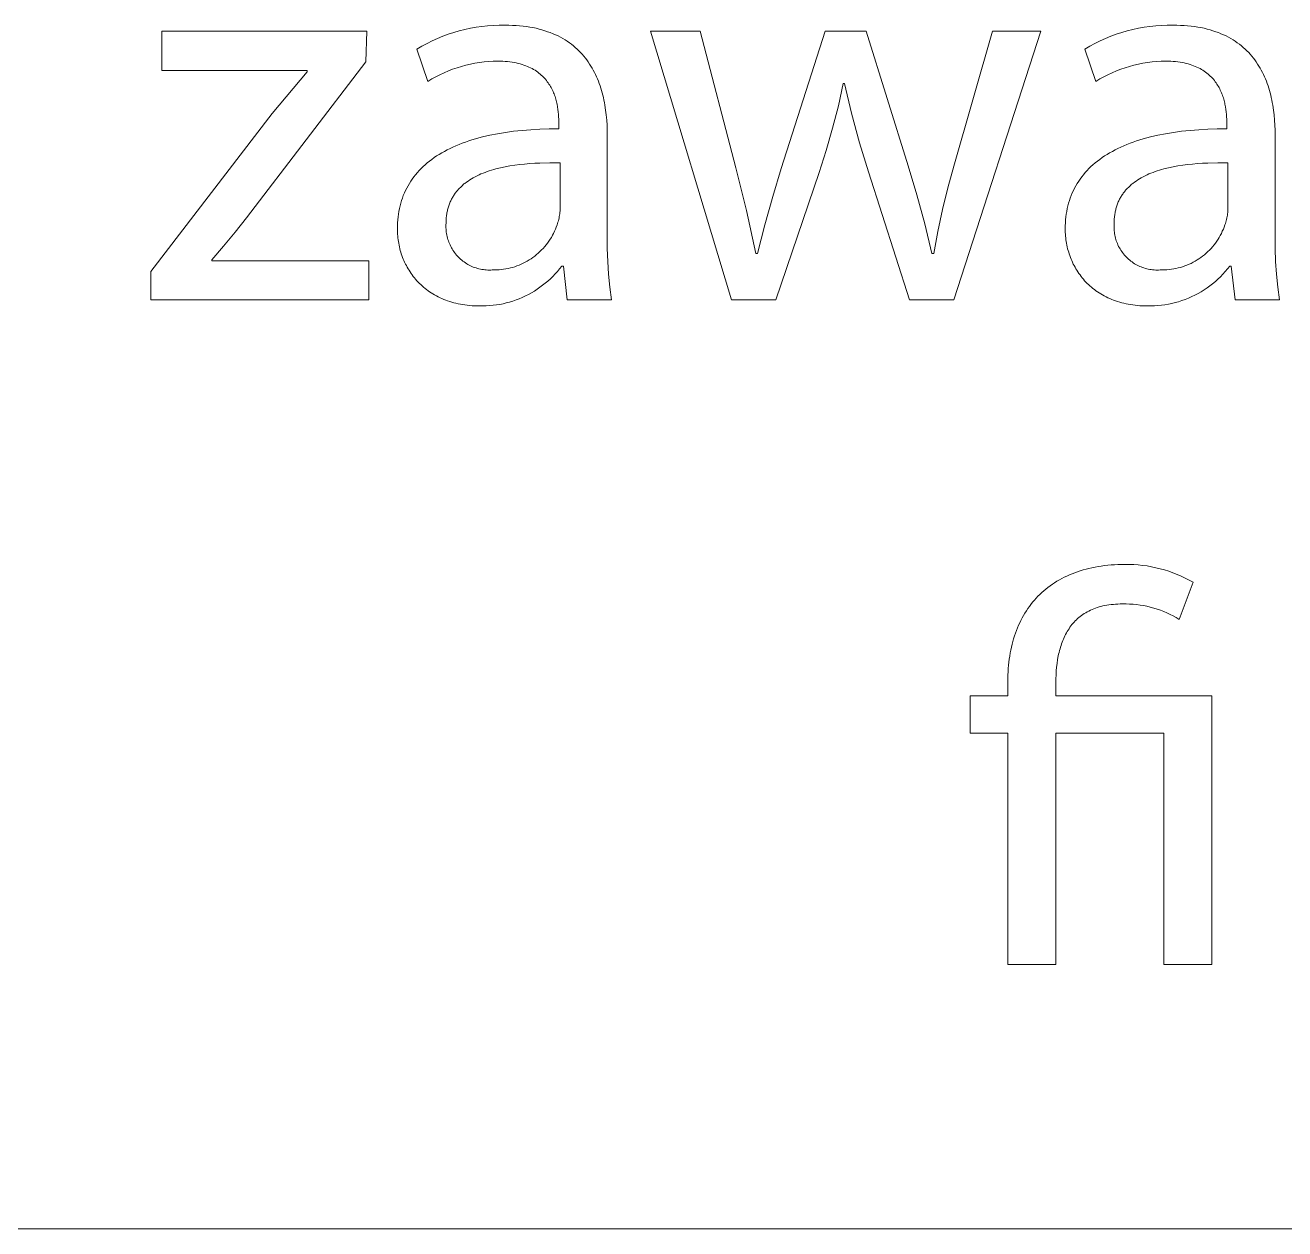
# Model space of a CAD drawing. Header units: millimetres. Extents: x -1421 to 3505, y -683 to 2759.
# Drawn here: x 2118.3 to 2230.2, y -682.8 to -575.8 of the extents above; entities that cross this region are included whole.
import ezdxf

# ---------------------------------------------------------------- set-up
doc = ezdxf.new("R2010")
doc.units = ezdxf.units.MM
doc.header["$MEASUREMENT"] = 0
doc.layers.add('Domyślny', color=7, linetype='Continuous', true_color=0x000000)

msp = doc.modelspace()

# ---------------------------------------------------------------- linework, layer by layer
at = {"layer": 'Domyślny', "color": 18, "lineweight": 15, "true_color": 0x000000}
for p, q in [((2156.86, -576.34), (2157.36, -576.22)), ((2157.36, -576.22), (2157.86, -576.11)), ((2157.86, -576.11), (2158.37, -576.02)), ((2158.37, -576.02), (2158.87, -575.94)), ((2158.87, -575.94), (2159.38, -575.89)), ((2159.38, -575.89), (2159.9, -575.85)), ((2159.9, -575.85), (2160.41, -575.83)), ((2160.41, -575.83), (2160.92, -575.83)), ((2160.92, -575.83), (2161.26, -575.83)), ((2161.26, -575.83), (2161.59, -575.85)), ((2161.59, -575.85), (2161.91, -575.86)), ((2161.91, -575.86), (2162.22, -575.89)), ((2162.22, -575.89), (2162.53, -575.92)), ((2162.53, -575.92), (2162.83, -575.96)), ((2162.83, -575.96), (2163.12, -576)), ((2163.12, -576), (2163.4, -576.05)), ((2163.4, -576.05), (2163.68, -576.11)), ((2163.68, -576.11), (2163.95, -576.18)), ((2163.95, -576.18), (2164.21, -576.25)), ((2164.21, -576.25), (2164.47, -576.32)), ((2216.2, -576.34), (2216.7, -576.22)), ((2216.7, -576.22), (2217.21, -576.11)), ((2217.21, -576.11), (2217.71, -576.02)), ((2217.71, -576.02), (2218.22, -575.95)), ((2218.22, -575.95), (2218.73, -575.89)), ((2218.73, -575.89), (2219.24, -575.85)), ((2219.24, -575.85), (2219.76, -575.83)), ((2219.76, -575.83), (2220.27, -575.83)), ((2220.27, -575.83), (2220.61, -575.83)), ((2220.61, -575.83), (2220.94, -575.85)), ((2220.94, -575.85), (2221.26, -575.86)), ((2221.26, -575.86), (2221.57, -575.89)), ((2221.57, -575.89), (2221.88, -575.92)), ((2221.88, -575.92), (2222.18, -575.96)), ((2222.18, -575.96), (2222.47, -576)), ((2222.47, -576), (2222.75, -576.05)), ((2222.75, -576.05), (2223.03, -576.11)), ((2223.03, -576.11), (2223.3, -576.18)), ((2223.3, -576.18), (2223.56, -576.25)), ((2223.56, -576.25), (2223.81, -576.32)), ((2130.45, -579.86), (2130.45, -576.37)), ((2130.45, -576.37), (2148.64, -576.37)), ((2148.64, -576.37), (2148.57, -579.09)), ((2154, -577.45), (2154.46, -577.22)), ((2154.46, -577.22), (2154.92, -577.01)), ((2154.92, -577.01), (2155.4, -576.82)), ((2155.4, -576.82), (2155.88, -576.64)), ((2155.88, -576.64), (2156.37, -576.48)), ((2156.37, -576.48), (2156.86, -576.34)), ((2164.47, -576.32), (2164.71, -576.41)), ((2164.71, -576.41), (2164.95, -576.49)), ((2164.95, -576.49), (2165.19, -576.59)), ((2165.19, -576.59), (2165.41, -576.69)), ((2165.41, -576.69), (2165.64, -576.79)), ((2165.64, -576.79), (2165.85, -576.9)), ((2165.85, -576.9), (2166.06, -577.01)), ((2166.06, -577.01), (2166.26, -577.13)), ((2166.26, -577.13), (2166.45, -577.26)), ((2166.45, -577.26), (2166.64, -577.39)), ((2166.64, -577.39), (2166.82, -577.52)), ((2181.04, -600.24), (2173.84, -576.37)), ((2173.84, -576.37), (2178.27, -576.37)), ((2178.27, -576.37), (2181.44, -588.51)), ((2185.47, -588.55), (2189.38, -576.37)), ((2189.38, -576.37), (2193.02, -576.37)), ((2193.02, -576.37), (2196.73, -588.32)), ((2200.81, -588.35), (2204.22, -576.37)), ((2208.52, -576.37), (2200.81, -600.24)), ((2204.22, -576.37), (2208.52, -576.37)), ((2213.33, -577.45), (2213.79, -577.22)), ((2213.79, -577.22), (2214.26, -577.01)), ((2214.26, -577.01), (2214.74, -576.82)), ((2214.74, -576.82), (2215.22, -576.64)), ((2215.22, -576.64), (2215.71, -576.49)), ((2215.71, -576.49), (2216.2, -576.34)), ((2223.81, -576.32), (2224.06, -576.41)), ((2224.06, -576.41), (2224.3, -576.49)), ((2224.3, -576.49), (2224.53, -576.59)), ((2224.53, -576.59), (2224.76, -576.69)), ((2224.76, -576.69), (2224.98, -576.79)), ((2224.98, -576.79), (2225.2, -576.9)), ((2225.2, -576.9), (2225.4, -577.01)), ((2225.4, -577.01), (2225.6, -577.13)), ((2225.6, -577.13), (2225.8, -577.26)), ((2225.8, -577.26), (2225.98, -577.39)), ((2225.98, -577.39), (2226.17, -577.52)), ((2153.1, -577.95), (2153.54, -577.69)), ((2154.07, -580.82), (2153.1, -577.95)), ((2153.54, -577.69), (2154, -577.45)), ((2166.82, -577.52), (2167, -577.66)), ((2167, -577.66), (2167.17, -577.81)), ((2167.17, -577.81), (2167.33, -577.95)), ((2167.33, -577.95), (2167.49, -578.1)), ((2167.49, -578.1), (2167.64, -578.26)), ((2167.64, -578.26), (2167.79, -578.42)), ((2167.79, -578.42), (2167.93, -578.58)), ((2212.43, -577.95), (2212.88, -577.69)), ((2213.42, -580.82), (2212.43, -577.95)), ((2212.88, -577.69), (2213.33, -577.45)), ((2226.17, -577.52), (2226.34, -577.66)), ((2226.34, -577.66), (2226.51, -577.81)), ((2226.51, -577.81), (2226.68, -577.95)), ((2226.68, -577.95), (2226.83, -578.1)), ((2226.83, -578.1), (2226.99, -578.26)), ((2226.99, -578.26), (2227.13, -578.42)), ((2227.13, -578.42), (2227.27, -578.58)), ((2148.57, -579.09), (2137.95, -592.94)), ((2156.66, -579.61), (2156.27, -579.75)), ((2157.05, -579.49), (2156.66, -579.61)), ((2157.45, -579.39), (2157.05, -579.49)), ((2157.85, -579.3), (2157.45, -579.39)), ((2158.25, -579.22), (2157.85, -579.3)), ((2158.65, -579.15), (2158.25, -579.22)), ((2159.06, -579.1), (2158.65, -579.15)), ((2159.46, -579.06), (2159.06, -579.1)), ((2159.87, -579.04), (2159.46, -579.06)), ((2160.28, -579.03), (2159.87, -579.04)), ((2160.51, -579.03), (2160.28, -579.03)), ((2160.73, -579.04), (2160.51, -579.03)), ((2160.94, -579.05), (2160.73, -579.04)), ((2161.15, -579.07), (2160.94, -579.05)), ((2161.35, -579.09), (2161.15, -579.07)), ((2161.55, -579.12), (2161.35, -579.09)), ((2161.74, -579.15), (2161.55, -579.12)), ((2161.92, -579.19), (2161.74, -579.15)), ((2162.1, -579.23), (2161.92, -579.19)), ((2162.27, -579.27), (2162.1, -579.23)), ((2162.44, -579.32), (2162.27, -579.27)), ((2162.6, -579.37), (2162.44, -579.32)), ((2162.76, -579.43), (2162.6, -579.37)), ((2162.91, -579.49), (2162.76, -579.43)), ((2163.05, -579.55), (2162.91, -579.49)), ((2163.19, -579.62), (2163.05, -579.55)), ((2163.33, -579.69), (2163.19, -579.62)), ((2167.93, -578.58), (2168.07, -578.75)), ((2168.07, -578.75), (2168.2, -578.92)), ((2168.2, -578.92), (2168.32, -579.1)), ((2168.32, -579.1), (2168.44, -579.28)), ((2168.44, -579.28), (2168.56, -579.46)), ((2168.56, -579.46), (2168.67, -579.64)), ((2168.67, -579.64), (2168.77, -579.83)), ((2216.01, -579.61), (2215.62, -579.75)), ((2216.4, -579.49), (2216.01, -579.61)), ((2216.8, -579.39), (2216.4, -579.49)), ((2217.19, -579.29), (2216.8, -579.39)), ((2217.6, -579.22), (2217.19, -579.29)), ((2218, -579.15), (2217.6, -579.22)), ((2218.41, -579.1), (2218, -579.15)), ((2218.81, -579.06), (2218.41, -579.1)), ((2219.22, -579.04), (2218.81, -579.06)), ((2219.63, -579.03), (2219.22, -579.04)), ((2219.86, -579.03), (2219.63, -579.03)), ((2220.08, -579.04), (2219.86, -579.03)), ((2220.29, -579.05), (2220.08, -579.04)), ((2220.5, -579.07), (2220.29, -579.05)), ((2220.7, -579.09), (2220.5, -579.07)), ((2220.89, -579.12), (2220.7, -579.09)), ((2221.08, -579.15), (2220.89, -579.12)), ((2221.26, -579.19), (2221.08, -579.15)), ((2221.44, -579.23), (2221.26, -579.19)), ((2221.61, -579.27), (2221.44, -579.23)), ((2221.78, -579.32), (2221.61, -579.27)), ((2221.94, -579.37), (2221.78, -579.32)), ((2222.1, -579.43), (2221.94, -579.37)), ((2222.25, -579.49), (2222.1, -579.43)), ((2222.39, -579.55), (2222.25, -579.49)), ((2222.53, -579.62), (2222.39, -579.55)), ((2222.67, -579.69), (2222.53, -579.62)), ((2227.27, -578.58), (2227.41, -578.75)), ((2227.41, -578.75), (2227.54, -578.92)), ((2227.54, -578.92), (2227.66, -579.1)), ((2227.66, -579.1), (2227.78, -579.28)), ((2227.78, -579.28), (2227.9, -579.46)), ((2227.9, -579.46), (2228.01, -579.64)), ((2228.01, -579.64), (2228.11, -579.83)), ((2143.36, -579.86), (2130.45, -579.86)), ((2140.24, -583.69), (2143.36, -579.98)), ((2143.36, -579.98), (2143.36, -579.86)), ((2154.42, -580.61), (2154.07, -580.82)), ((2154.78, -580.41), (2154.42, -580.61)), ((2155.14, -580.23), (2154.78, -580.41)), ((2155.51, -580.05), (2155.14, -580.23)), ((2155.89, -579.89), (2155.51, -580.05)), ((2156.27, -579.75), (2155.89, -579.89)), ((2163.46, -579.76), (2163.33, -579.69)), ((2163.59, -579.84), (2163.46, -579.76)), ((2163.71, -579.92), (2163.59, -579.84)), ((2163.83, -580), (2163.71, -579.92)), ((2163.94, -580.08), (2163.83, -580)), ((2164.05, -580.17), (2163.94, -580.08)), ((2164.15, -580.26), (2164.05, -580.17)), ((2164.25, -580.35), (2164.15, -580.26)), ((2164.34, -580.45), (2164.25, -580.35)), ((2164.43, -580.54), (2164.34, -580.45)), ((2164.52, -580.64), (2164.43, -580.54)), ((2164.6, -580.74), (2164.52, -580.64)), ((2164.68, -580.85), (2164.6, -580.74)), ((2168.77, -579.83), (2168.87, -580.02)), ((2168.87, -580.02), (2168.96, -580.21)), ((2168.96, -580.21), (2169.05, -580.41)), ((2169.05, -580.41), (2169.14, -580.61)), ((2169.14, -580.61), (2169.22, -580.81)), ((2213.77, -580.61), (2213.42, -580.82)), ((2214.13, -580.41), (2213.77, -580.61)), ((2214.49, -580.23), (2214.13, -580.41)), ((2214.86, -580.05), (2214.49, -580.23)), ((2215.24, -579.89), (2214.86, -580.05)), ((2215.62, -579.75), (2215.24, -579.89)), ((2222.8, -579.76), (2222.67, -579.69)), ((2222.92, -579.84), (2222.8, -579.76)), ((2223.05, -579.92), (2222.92, -579.84)), ((2223.16, -580), (2223.05, -579.92)), ((2223.27, -580.08), (2223.16, -580)), ((2223.38, -580.17), (2223.27, -580.08)), ((2223.49, -580.26), (2223.38, -580.17)), ((2223.58, -580.35), (2223.49, -580.26)), ((2223.68, -580.45), (2223.58, -580.35)), ((2223.77, -580.54), (2223.68, -580.45)), ((2223.86, -580.64), (2223.77, -580.54)), ((2223.94, -580.74), (2223.86, -580.64)), ((2224.02, -580.85), (2223.94, -580.74)), ((2228.11, -579.83), (2228.21, -580.02)), ((2228.21, -580.02), (2228.3, -580.21)), ((2228.3, -580.21), (2228.39, -580.41)), ((2228.39, -580.41), (2228.48, -580.61)), ((2228.48, -580.61), (2228.56, -580.81)), ((2164.76, -580.95), (2164.68, -580.85)), ((2164.83, -581.06), (2164.76, -580.95)), ((2164.9, -581.16), (2164.83, -581.06)), ((2164.96, -581.27), (2164.9, -581.16)), ((2165.02, -581.38), (2164.96, -581.27)), ((2165.08, -581.49), (2165.02, -581.38)), ((2165.14, -581.6), (2165.08, -581.49)), ((2165.19, -581.72), (2165.14, -581.6)), ((2165.24, -581.83), (2165.19, -581.72)), ((2165.28, -581.94), (2165.24, -581.83)), ((2169.22, -580.81), (2169.3, -581.01)), ((2169.3, -581.01), (2169.37, -581.22)), ((2169.37, -581.22), (2169.44, -581.43)), ((2169.44, -581.43), (2169.5, -581.63)), ((2169.5, -581.63), (2169.56, -581.85)), ((2169.56, -581.85), (2169.61, -582.06)), ((2190.98, -581.02), (2190.54, -583.01)), ((2191.08, -581.02), (2190.98, -581.02)), ((2191.71, -583.65), (2191.08, -581.02)), ((2224.09, -580.95), (2224.02, -580.85)), ((2224.17, -581.06), (2224.09, -580.95)), ((2224.23, -581.16), (2224.17, -581.06)), ((2224.3, -581.27), (2224.23, -581.16)), ((2224.36, -581.38), (2224.3, -581.27)), ((2224.42, -581.49), (2224.36, -581.38)), ((2224.47, -581.6), (2224.42, -581.49)), ((2224.52, -581.72), (2224.47, -581.6)), ((2224.57, -581.83), (2224.52, -581.72)), ((2224.62, -581.94), (2224.57, -581.83)), ((2228.56, -580.81), (2228.63, -581.01)), ((2228.63, -581.01), (2228.71, -581.22)), ((2228.71, -581.22), (2228.77, -581.43)), ((2228.77, -581.43), (2228.84, -581.63)), ((2228.84, -581.63), (2228.89, -581.85)), ((2228.89, -581.85), (2228.95, -582.06)), ((2165.33, -582.06), (2165.28, -581.94)), ((2165.37, -582.17), (2165.33, -582.06)), ((2165.4, -582.29), (2165.37, -582.17)), ((2165.44, -582.4), (2165.4, -582.29)), ((2165.47, -582.52), (2165.44, -582.4)), ((2165.5, -582.63), (2165.47, -582.52)), ((2165.53, -582.75), (2165.5, -582.63)), ((2165.55, -582.86), (2165.53, -582.75)), ((2165.59, -583.09), (2165.55, -582.86)), ((2169.61, -582.06), (2169.67, -582.27)), ((2169.67, -582.27), (2169.71, -582.49)), ((2169.71, -582.49), (2169.76, -582.71)), ((2169.76, -582.71), (2169.8, -582.93)), ((2169.8, -582.93), (2169.86, -583.37)), ((2224.66, -582.06), (2224.62, -581.94)), ((2224.7, -582.17), (2224.66, -582.06)), ((2224.74, -582.29), (2224.7, -582.17)), ((2224.77, -582.4), (2224.74, -582.29)), ((2224.8, -582.52), (2224.77, -582.4)), ((2224.83, -582.63), (2224.8, -582.52)), ((2224.86, -582.75), (2224.83, -582.63)), ((2224.88, -582.86), (2224.86, -582.75)), ((2224.93, -583.09), (2224.88, -582.86)), ((2228.95, -582.06), (2229, -582.27)), ((2229, -582.27), (2229.05, -582.49)), ((2229.05, -582.49), (2229.09, -582.71)), ((2229.09, -582.71), (2229.13, -582.93)), ((2229.13, -582.93), (2229.2, -583.37)), ((2129.45, -597.73), (2140.24, -583.69)), ((2165.63, -583.32), (2165.59, -583.09)), ((2165.66, -583.54), (2165.63, -583.32)), ((2165.68, -583.76), (2165.66, -583.54)), ((2165.69, -583.97), (2165.68, -583.76)), ((2165.71, -584.17), (2165.69, -583.97)), ((2169.86, -583.37), (2169.92, -583.81)), ((2169.92, -583.81), (2169.96, -584.26)), ((2190.54, -583.01), (2190.03, -584.99)), ((2192.42, -586.27), (2191.71, -583.65)), ((2224.96, -583.32), (2224.93, -583.09)), ((2224.99, -583.54), (2224.96, -583.32)), ((2225.01, -583.76), (2224.99, -583.54)), ((2225.03, -583.97), (2225.01, -583.76)), ((2225.04, -584.17), (2225.03, -583.97)), ((2229.2, -583.37), (2229.25, -583.81)), ((2229.25, -583.81), (2229.29, -584.26)), ((2161.69, -585.26), (2162.45, -585.18)), ((2162.45, -585.18), (2163.23, -585.12)), ((2163.23, -585.12), (2164.03, -585.08)), ((2164.03, -585.08), (2164.86, -585.05)), ((2164.86, -585.05), (2165.71, -585.05)), ((2165.71, -584.37), (2165.71, -584.17)), ((2165.71, -584.56), (2165.71, -584.37)), ((2165.71, -585.05), (2165.71, -584.56)), ((2169.96, -584.26), (2169.99, -584.71)), ((2169.99, -584.71), (2170, -585.16)), ((2170, -585.16), (2170.01, -585.61)), ((2190.03, -584.99), (2189.46, -586.96)), ((2221.03, -585.26), (2221.78, -585.18)), ((2221.78, -585.18), (2222.56, -585.12)), ((2222.56, -585.12), (2223.36, -585.08)), ((2223.36, -585.08), (2224.19, -585.05)), ((2224.19, -585.05), (2225.04, -585.05)), ((2225.04, -584.37), (2225.04, -584.17)), ((2225.04, -584.56), (2225.04, -584.37)), ((2225.04, -585.05), (2225.04, -584.56)), ((2229.29, -584.26), (2229.32, -584.71)), ((2229.32, -584.71), (2229.34, -585.16)), ((2229.34, -585.16), (2229.34, -585.61)), ((2156.84, -586.43), (2157.12, -586.32)), ((2157.12, -586.32), (2157.4, -586.21)), ((2157.4, -586.21), (2157.7, -586.11)), ((2157.7, -586.11), (2157.99, -586.02)), ((2157.99, -586.02), (2158.3, -585.93)), ((2158.3, -585.93), (2158.61, -585.84)), ((2158.61, -585.84), (2158.93, -585.76)), ((2158.93, -585.76), (2159.58, -585.61)), ((2159.58, -585.61), (2160.26, -585.47)), ((2160.26, -585.47), (2160.96, -585.36)), ((2160.96, -585.36), (2161.69, -585.26)), ((2170.01, -585.61), (2170.01, -594.53)), ((2193.22, -588.86), (2192.42, -586.27)), ((2216.17, -586.43), (2216.45, -586.32)), ((2216.45, -586.32), (2216.74, -586.21)), ((2216.74, -586.21), (2217.03, -586.11)), ((2217.03, -586.11), (2217.33, -586.02)), ((2217.33, -586.02), (2217.63, -585.93)), ((2217.63, -585.93), (2217.94, -585.84)), ((2217.94, -585.84), (2218.26, -585.76)), ((2218.26, -585.76), (2218.91, -585.61)), ((2218.91, -585.61), (2219.59, -585.47)), ((2219.59, -585.47), (2220.3, -585.36)), ((2220.3, -585.36), (2221.03, -585.26)), ((2229.34, -585.61), (2229.34, -594.53)), ((2154.64, -587.6), (2154.85, -587.45)), ((2154.85, -587.45), (2155.08, -587.31)), ((2155.08, -587.31), (2155.31, -587.17)), ((2155.31, -587.17), (2155.55, -587.04)), ((2155.55, -587.04), (2155.79, -586.91)), ((2155.79, -586.91), (2156.05, -586.78)), ((2156.05, -586.78), (2156.3, -586.66)), ((2156.3, -586.66), (2156.57, -586.54)), ((2156.57, -586.54), (2156.84, -586.43)), ((2189.46, -586.96), (2188.84, -588.91)), ((2213.97, -587.6), (2214.19, -587.45)), ((2214.19, -587.45), (2214.41, -587.31)), ((2214.41, -587.31), (2214.64, -587.17)), ((2214.64, -587.17), (2214.88, -587.04)), ((2214.88, -587.04), (2215.13, -586.91)), ((2215.13, -586.91), (2215.38, -586.78)), ((2215.38, -586.78), (2215.64, -586.66)), ((2215.64, -586.66), (2215.9, -586.54)), ((2215.9, -586.54), (2216.17, -586.43)), ((2153.3, -588.75), (2153.47, -588.57)), ((2153.47, -588.57), (2153.65, -588.4)), ((2153.65, -588.4), (2153.83, -588.23)), ((2153.83, -588.23), (2154.02, -588.07)), ((2154.02, -588.07), (2154.22, -587.91)), ((2154.22, -587.91), (2154.42, -587.75)), ((2154.42, -587.75), (2154.64, -587.6)), ((2160.12, -588.6), (2159.92, -588.66)), ((2160.53, -588.5), (2160.12, -588.6)), ((2160.94, -588.41), (2160.53, -588.5)), ((2161.36, -588.34), (2160.94, -588.41)), ((2161.79, -588.27), (2161.36, -588.34)), ((2162.23, -588.21), (2161.79, -588.27)), ((2162.67, -588.17), (2162.23, -588.21)), ((2163.12, -588.13), (2162.67, -588.17)), ((2163.56, -588.1), (2163.12, -588.13)), ((2164.01, -588.08), (2163.56, -588.1)), ((2164.92, -588.06), (2164.01, -588.08)), ((2165.81, -588.07), (2164.92, -588.06)), ((2165.81, -592.2), (2165.81, -588.07)), ((2181.44, -588.51), (2182.38, -592.3)), ((2184.71, -591.05), (2185.47, -588.55)), ((2196.73, -588.32), (2197.5, -590.89)), ((2200.27, -590.27), (2200.81, -588.35)), ((2212.63, -588.75), (2212.8, -588.57)), ((2212.8, -588.57), (2212.98, -588.4)), ((2212.98, -588.4), (2213.16, -588.23)), ((2213.16, -588.23), (2213.35, -588.07)), ((2213.35, -588.07), (2213.55, -587.91)), ((2213.55, -587.91), (2213.76, -587.75)), ((2213.76, -587.75), (2213.97, -587.6)), ((2219.46, -588.6), (2219.26, -588.66)), ((2219.86, -588.5), (2219.46, -588.6)), ((2220.28, -588.41), (2219.86, -588.5)), ((2220.7, -588.34), (2220.28, -588.41)), ((2221.13, -588.27), (2220.7, -588.34)), ((2221.56, -588.21), (2221.13, -588.27)), ((2222.01, -588.17), (2221.56, -588.21)), ((2222.45, -588.13), (2222.01, -588.17)), ((2222.9, -588.1), (2222.45, -588.13)), ((2223.35, -588.08), (2222.9, -588.1)), ((2224.25, -588.06), (2223.35, -588.08)), ((2225.14, -588.07), (2224.25, -588.06)), ((2225.14, -592.2), (2225.14, -588.07)), ((2152.43, -589.9), (2152.55, -589.69)), ((2152.55, -589.69), (2152.69, -589.5)), ((2152.69, -589.5), (2152.83, -589.3)), ((2152.83, -589.3), (2152.98, -589.12)), ((2152.98, -589.12), (2153.14, -588.93)), ((2153.14, -588.93), (2153.3, -588.75)), ((2157.64, -589.68), (2157.5, -589.78)), ((2157.79, -589.58), (2157.64, -589.68)), ((2157.95, -589.48), (2157.79, -589.58)), ((2158.11, -589.39), (2157.95, -589.48)), ((2158.28, -589.3), (2158.11, -589.39)), ((2158.44, -589.21), (2158.28, -589.3)), ((2158.62, -589.13), (2158.44, -589.21)), ((2158.79, -589.05), (2158.62, -589.13)), ((2158.97, -588.98), (2158.79, -589.05)), ((2159.16, -588.91), (2158.97, -588.98)), ((2159.34, -588.84), (2159.16, -588.91)), ((2159.53, -588.78), (2159.34, -588.84)), ((2159.73, -588.71), (2159.53, -588.78)), ((2159.92, -588.66), (2159.73, -588.71)), ((2188.84, -588.91), (2184.98, -600.24)), ((2196.87, -600.24), (2193.22, -588.86)), ((2211.76, -589.9), (2211.89, -589.69)), ((2211.89, -589.69), (2212.02, -589.5)), ((2212.02, -589.5), (2212.16, -589.3)), ((2212.16, -589.3), (2212.31, -589.12)), ((2212.31, -589.12), (2212.47, -588.93)), ((2212.47, -588.93), (2212.63, -588.75)), ((2216.99, -589.68), (2216.84, -589.78)), ((2217.14, -589.58), (2216.99, -589.68)), ((2217.29, -589.48), (2217.14, -589.58)), ((2217.45, -589.39), (2217.29, -589.48)), ((2217.62, -589.3), (2217.45, -589.39)), ((2217.79, -589.21), (2217.62, -589.3)), ((2217.96, -589.13), (2217.79, -589.21)), ((2218.13, -589.05), (2217.96, -589.13)), ((2218.31, -588.98), (2218.13, -589.05)), ((2218.5, -588.91), (2218.31, -588.98)), ((2218.68, -588.84), (2218.5, -588.91)), ((2218.87, -588.78), (2218.68, -588.84)), ((2219.06, -588.71), (2218.87, -588.78)), ((2219.26, -588.66), (2219.06, -588.71)), ((2151.89, -590.96), (2151.99, -590.74)), ((2151.99, -590.74), (2152.09, -590.52)), ((2152.09, -590.52), (2152.19, -590.31)), ((2152.19, -590.31), (2152.31, -590.1)), ((2152.31, -590.1), (2152.43, -589.9)), ((2156.45, -590.84), (2156.4, -590.91)), ((2156.5, -590.77), (2156.45, -590.84)), ((2156.55, -590.7), (2156.5, -590.77)), ((2156.6, -590.63), (2156.55, -590.7)), ((2156.66, -590.56), (2156.6, -590.63)), ((2156.72, -590.49), (2156.66, -590.56)), ((2156.77, -590.43), (2156.72, -590.49)), ((2156.83, -590.36), (2156.77, -590.43)), ((2156.89, -590.3), (2156.83, -590.36)), ((2156.96, -590.24), (2156.89, -590.3)), ((2157.02, -590.18), (2156.96, -590.24)), ((2157.08, -590.12), (2157.02, -590.18)), ((2157.15, -590.06), (2157.08, -590.12)), ((2157.22, -590), (2157.15, -590.06)), ((2157.28, -589.94), (2157.22, -590)), ((2157.35, -589.89), (2157.28, -589.94)), ((2157.5, -589.78), (2157.35, -589.89)), ((2199.79, -592.2), (2200.27, -590.27)), ((2211.23, -590.96), (2211.32, -590.74)), ((2211.32, -590.74), (2211.42, -590.52)), ((2211.42, -590.52), (2211.52, -590.31)), ((2211.52, -590.31), (2211.64, -590.1)), ((2211.64, -590.1), (2211.76, -589.9)), ((2215.8, -590.84), (2215.75, -590.91)), ((2215.85, -590.77), (2215.8, -590.84)), ((2215.9, -590.7), (2215.85, -590.77)), ((2215.95, -590.63), (2215.9, -590.7)), ((2216.01, -590.56), (2215.95, -590.63)), ((2216.06, -590.49), (2216.01, -590.56)), ((2216.12, -590.43), (2216.06, -590.49)), ((2216.18, -590.36), (2216.12, -590.43)), ((2216.24, -590.3), (2216.18, -590.36)), ((2216.3, -590.24), (2216.24, -590.3)), ((2216.36, -590.18), (2216.3, -590.24)), ((2216.43, -590.12), (2216.36, -590.18)), ((2216.49, -590.06), (2216.43, -590.12)), ((2216.56, -590), (2216.49, -590.06)), ((2216.63, -589.94), (2216.56, -590)), ((2216.7, -589.89), (2216.63, -589.94)), ((2216.84, -589.78), (2216.7, -589.89)), ((2151.54, -592.13), (2151.6, -591.89)), ((2151.6, -591.89), (2151.66, -591.65)), ((2151.66, -591.65), (2151.73, -591.42)), ((2151.73, -591.42), (2151.81, -591.19)), ((2151.81, -591.19), (2151.89, -590.96)), ((2155.9, -591.96), (2155.88, -592.05)), ((2155.93, -591.87), (2155.9, -591.96)), ((2155.96, -591.78), (2155.93, -591.87)), ((2155.99, -591.7), (2155.96, -591.78)), ((2156.03, -591.61), (2155.99, -591.7)), ((2156.06, -591.53), (2156.03, -591.61)), ((2156.1, -591.45), (2156.06, -591.53)), ((2156.14, -591.37), (2156.1, -591.45)), ((2156.18, -591.29), (2156.14, -591.37)), ((2156.22, -591.21), (2156.18, -591.29)), ((2156.26, -591.13), (2156.22, -591.21)), ((2156.31, -591.06), (2156.26, -591.13)), ((2156.35, -590.98), (2156.31, -591.06)), ((2156.4, -590.91), (2156.35, -590.98)), ((2184.01, -593.57), (2184.71, -591.05)), ((2197.5, -590.89), (2198.21, -593.49)), ((2210.88, -592.13), (2210.93, -591.89)), ((2210.93, -591.89), (2210.99, -591.65)), ((2210.99, -591.65), (2211.06, -591.42)), ((2211.06, -591.42), (2211.14, -591.19)), ((2211.14, -591.19), (2211.23, -590.96)), ((2215.25, -591.96), (2215.22, -592.05)), ((2215.28, -591.87), (2215.25, -591.96)), ((2215.31, -591.78), (2215.28, -591.87)), ((2215.34, -591.7), (2215.31, -591.78)), ((2215.37, -591.61), (2215.34, -591.7)), ((2215.41, -591.53), (2215.37, -591.61)), ((2215.45, -591.45), (2215.41, -591.53)), ((2215.48, -591.37), (2215.45, -591.45)), ((2215.52, -591.29), (2215.48, -591.37)), ((2215.57, -591.21), (2215.52, -591.29)), ((2215.61, -591.13), (2215.57, -591.21)), ((2215.65, -591.06), (2215.61, -591.13)), ((2215.7, -590.98), (2215.65, -591.06)), ((2215.75, -590.91), (2215.7, -590.98)), ((2137.95, -592.94), (2136.95, -594.22)), ((2151.39, -593.13), (2151.42, -592.87)), ((2151.42, -592.87), (2151.45, -592.62)), ((2151.45, -592.62), (2151.49, -592.37)), ((2151.49, -592.37), (2151.54, -592.13)), ((2155.71, -593.01), (2155.7, -593.11)), ((2155.72, -592.81), (2155.71, -592.91)), ((2155.71, -592.91), (2155.71, -593.01)), ((2155.74, -592.71), (2155.72, -592.81)), ((2155.75, -592.61), (2155.74, -592.71)), ((2155.77, -592.51), (2155.75, -592.61)), ((2155.79, -592.42), (2155.77, -592.51)), ((2155.81, -592.32), (2155.79, -592.42)), ((2155.83, -592.23), (2155.81, -592.32)), ((2155.85, -592.14), (2155.83, -592.23)), ((2155.88, -592.05), (2155.85, -592.14)), ((2165.7, -593.09), (2165.73, -592.96)), ((2165.73, -592.96), (2165.75, -592.84)), ((2165.75, -592.84), (2165.77, -592.71)), ((2165.77, -592.71), (2165.79, -592.59)), ((2165.79, -592.59), (2165.8, -592.46)), ((2165.8, -592.46), (2165.81, -592.33)), ((2165.81, -592.33), (2165.81, -592.2)), ((2182.38, -592.3), (2183.21, -596.11)), ((2199.37, -594.15), (2199.79, -592.2)), ((2210.73, -593.13), (2210.75, -592.87)), ((2210.75, -592.87), (2210.79, -592.62)), ((2210.79, -592.62), (2210.83, -592.37)), ((2210.83, -592.37), (2210.88, -592.13)), ((2215.06, -592.91), (2215.05, -593.01)), ((2215.05, -593.01), (2215.05, -593.11)), ((2215.07, -592.81), (2215.06, -592.91)), ((2215.09, -592.71), (2215.07, -592.81)), ((2215.1, -592.61), (2215.09, -592.71)), ((2215.12, -592.51), (2215.1, -592.61)), ((2215.13, -592.42), (2215.12, -592.51)), ((2215.15, -592.32), (2215.13, -592.42)), ((2215.18, -592.23), (2215.15, -592.32)), ((2215.2, -592.14), (2215.18, -592.23)), ((2215.22, -592.05), (2215.2, -592.14)), ((2225.03, -593.09), (2225.06, -592.96)), ((2225.06, -592.96), (2225.08, -592.84)), ((2225.08, -592.84), (2225.1, -592.71)), ((2225.1, -592.71), (2225.12, -592.59)), ((2225.12, -592.59), (2225.13, -592.46)), ((2225.13, -592.46), (2225.14, -592.33)), ((2225.14, -592.33), (2225.14, -592.2)), ((2151.36, -593.66), (2151.37, -593.39)), ((2151.36, -593.92), (2151.36, -593.66)), ((2151.36, -594.09), (2151.36, -593.92)), ((2151.37, -594.25), (2151.36, -594.09)), ((2151.37, -593.39), (2151.39, -593.13)), ((2155.69, -593.43), (2155.68, -593.56)), ((2155.68, -593.56), (2155.68, -593.7)), ((2155.68, -593.7), (2155.68, -593.83)), ((2155.68, -593.83), (2155.69, -593.96)), ((2155.7, -593.11), (2155.69, -593.22)), ((2155.69, -593.22), (2155.69, -593.32)), ((2155.69, -593.32), (2155.69, -593.43)), ((2155.69, -593.96), (2155.7, -594.09)), ((2155.7, -594.09), (2155.71, -594.22)), ((2165.23, -594.33), (2165.32, -594.14)), ((2165.32, -594.14), (2165.4, -593.96)), ((2165.4, -593.96), (2165.48, -593.77)), ((2165.48, -593.77), (2165.55, -593.58)), ((2165.55, -593.58), (2165.59, -593.46)), ((2165.59, -593.46), (2165.63, -593.34)), ((2165.63, -593.34), (2165.67, -593.21)), ((2165.67, -593.21), (2165.7, -593.09)), ((2183.37, -596.11), (2184.01, -593.57)), ((2198.21, -593.49), (2198.84, -596.11)), ((2199.01, -596.11), (2199.37, -594.15)), ((2210.69, -593.92), (2210.7, -593.66)), ((2210.69, -594.09), (2210.69, -593.92)), ((2210.7, -594.25), (2210.69, -594.09)), ((2210.7, -593.66), (2210.71, -593.39)), ((2210.71, -593.39), (2210.73, -593.13)), ((2215.04, -593.43), (2215.03, -593.56)), ((2215.03, -593.56), (2215.03, -593.7)), ((2215.03, -593.7), (2215.03, -593.83)), ((2215.03, -593.83), (2215.03, -593.96)), ((2215.03, -593.96), (2215.04, -594.09)), ((2215.05, -593.11), (2215.04, -593.22)), ((2215.04, -593.22), (2215.04, -593.32)), ((2215.04, -593.32), (2215.04, -593.43)), ((2215.04, -594.09), (2215.06, -594.22)), ((2224.57, -594.33), (2224.65, -594.14)), ((2224.65, -594.14), (2224.74, -593.96)), ((2224.74, -593.96), (2224.81, -593.77)), ((2224.81, -593.77), (2224.88, -593.58)), ((2224.88, -593.58), (2224.92, -593.46)), ((2224.92, -593.46), (2224.96, -593.34)), ((2224.96, -593.34), (2225, -593.21)), ((2225, -593.21), (2225.03, -593.09)), ((2136.95, -594.22), (2135.93, -595.47)), ((2151.38, -594.41), (2151.37, -594.25)), ((2151.39, -594.57), (2151.38, -594.41)), ((2151.41, -594.73), (2151.39, -594.57)), ((2151.42, -594.89), (2151.41, -594.73)), ((2151.45, -595.05), (2151.42, -594.89)), ((2151.48, -595.21), (2151.45, -595.05)), ((2151.51, -595.37), (2151.48, -595.21)), ((2155.71, -594.22), (2155.73, -594.35)), ((2155.73, -594.35), (2155.75, -594.49)), ((2155.75, -594.49), (2155.78, -594.61)), ((2155.78, -594.61), (2155.81, -594.74)), ((2155.81, -594.74), (2155.85, -594.87)), ((2155.85, -594.87), (2155.89, -595)), ((2155.89, -595), (2155.94, -595.12)), ((2155.94, -595.12), (2155.99, -595.24)), ((2155.99, -595.24), (2156.04, -595.36)), ((2164.58, -595.35), (2164.7, -595.19)), ((2164.7, -595.19), (2164.82, -595.02)), ((2164.82, -595.02), (2164.93, -594.85)), ((2164.93, -594.85), (2165.04, -594.68)), ((2165.04, -594.68), (2165.14, -594.5)), ((2165.14, -594.5), (2165.23, -594.33)), ((2170.01, -594.53), (2170.01, -595.68)), ((2210.71, -594.41), (2210.7, -594.25)), ((2210.72, -594.57), (2210.71, -594.41)), ((2210.74, -594.73), (2210.72, -594.57)), ((2210.76, -594.89), (2210.74, -594.73)), ((2210.78, -595.05), (2210.76, -594.89)), ((2210.81, -595.21), (2210.78, -595.05)), ((2210.84, -595.37), (2210.81, -595.21)), ((2215.06, -594.22), (2215.07, -594.35)), ((2215.07, -594.35), (2215.1, -594.48)), ((2215.1, -594.48), (2215.13, -594.61)), ((2215.13, -594.61), (2215.16, -594.74)), ((2215.16, -594.74), (2215.19, -594.87)), ((2215.19, -594.87), (2215.23, -594.99)), ((2215.23, -594.99), (2215.28, -595.12)), ((2215.28, -595.12), (2215.33, -595.24)), ((2215.33, -595.24), (2215.38, -595.36)), ((2223.91, -595.35), (2224.04, -595.19)), ((2224.04, -595.19), (2224.15, -595.02)), ((2224.15, -595.02), (2224.27, -594.85)), ((2224.27, -594.85), (2224.37, -594.68)), ((2224.37, -594.68), (2224.47, -594.51)), ((2224.47, -594.51), (2224.57, -594.33)), ((2229.34, -594.53), (2229.34, -595.68)), ((2135.93, -595.47), (2134.88, -596.69)), ((2151.54, -595.53), (2151.51, -595.37)), ((2151.58, -595.69), (2151.54, -595.53)), ((2151.62, -595.84), (2151.58, -595.69)), ((2151.67, -596), (2151.62, -595.84)), ((2151.71, -596.15), (2151.67, -596)), ((2151.77, -596.3), (2151.71, -596.15)), ((2151.82, -596.46), (2151.77, -596.3)), ((2156.04, -595.36), (2156.1, -595.48)), ((2156.1, -595.48), (2156.16, -595.6)), ((2156.16, -595.6), (2156.23, -595.71)), ((2156.23, -595.71), (2156.3, -595.83)), ((2156.3, -595.83), (2156.37, -595.94)), ((2156.37, -595.94), (2156.45, -596.04)), ((2156.45, -596.04), (2156.53, -596.15)), ((2156.53, -596.15), (2156.61, -596.25)), ((2156.61, -596.25), (2156.7, -596.35)), ((2156.7, -596.35), (2156.79, -596.44)), ((2163.41, -596.46), (2163.57, -596.34)), ((2163.57, -596.34), (2163.73, -596.21)), ((2163.73, -596.21), (2163.88, -596.08)), ((2163.88, -596.08), (2164.03, -595.94)), ((2164.03, -595.94), (2164.17, -595.8)), ((2164.17, -595.8), (2164.31, -595.66)), ((2164.31, -595.66), (2164.45, -595.5)), ((2164.45, -595.5), (2164.58, -595.35)), ((2170.01, -595.68), (2170.05, -596.82)), ((2183.21, -596.11), (2183.37, -596.11)), ((2198.84, -596.11), (2199.01, -596.11)), ((2210.87, -595.53), (2210.84, -595.37)), ((2210.91, -595.69), (2210.87, -595.53)), ((2210.95, -595.84), (2210.91, -595.69)), ((2211, -596), (2210.95, -595.84)), ((2211.05, -596.15), (2211, -596)), ((2211.1, -596.3), (2211.05, -596.15)), ((2211.15, -596.46), (2211.1, -596.3)), ((2215.38, -595.36), (2215.44, -595.48)), ((2215.44, -595.48), (2215.5, -595.6)), ((2215.5, -595.6), (2215.57, -595.71)), ((2215.57, -595.71), (2215.64, -595.82)), ((2215.64, -595.82), (2215.71, -595.93)), ((2215.71, -595.93), (2215.79, -596.04)), ((2215.79, -596.04), (2215.87, -596.15)), ((2215.87, -596.15), (2215.95, -596.25)), ((2215.95, -596.25), (2216.04, -596.35)), ((2216.04, -596.35), (2216.13, -596.44)), ((2222.74, -596.47), (2222.9, -596.34)), ((2222.9, -596.34), (2223.06, -596.22)), ((2223.06, -596.22), (2223.22, -596.09)), ((2223.22, -596.09), (2223.36, -595.95)), ((2223.36, -595.95), (2223.51, -595.81)), ((2223.51, -595.81), (2223.65, -595.66)), ((2223.65, -595.66), (2223.78, -595.51)), ((2223.78, -595.51), (2223.91, -595.35)), ((2229.34, -595.68), (2229.38, -596.82)), ((2134.88, -596.69), (2134.88, -596.78)), ((2134.88, -596.78), (2148.84, -596.78)), ((2148.84, -596.78), (2148.84, -600.24)), ((2151.88, -596.61), (2151.82, -596.46)), ((2151.94, -596.75), (2151.88, -596.61)), ((2152.01, -596.9), (2151.94, -596.75)), ((2152.08, -597.05), (2152.01, -596.9)), ((2152.16, -597.19), (2152.08, -597.05)), ((2152.23, -597.33), (2152.16, -597.19)), ((2152.31, -597.48), (2152.23, -597.33)), ((2152.4, -597.61), (2152.31, -597.48)), ((2156.79, -596.44), (2156.89, -596.54)), ((2156.89, -596.54), (2156.98, -596.63)), ((2156.98, -596.63), (2157.08, -596.71)), ((2157.08, -596.71), (2157.19, -596.79)), ((2157.19, -596.79), (2157.29, -596.87)), ((2157.29, -596.87), (2157.4, -596.95)), ((2157.4, -596.95), (2157.52, -597.02)), ((2157.52, -597.02), (2157.63, -597.09)), ((2157.63, -597.09), (2157.75, -597.15)), ((2157.75, -597.15), (2157.86, -597.21)), ((2157.86, -597.21), (2157.98, -597.26)), ((2157.98, -597.26), (2158.11, -597.32)), ((2158.11, -597.32), (2158.23, -597.36)), ((2158.23, -597.36), (2158.35, -597.4)), ((2158.35, -597.4), (2158.48, -597.44)), ((2158.48, -597.44), (2158.61, -597.48)), ((2158.61, -597.48), (2158.74, -597.51)), ((2158.74, -597.51), (2158.87, -597.53)), ((2158.87, -597.53), (2159, -597.55)), ((2159, -597.55), (2159.13, -597.57)), ((2160.4, -597.57), (2160.6, -597.55)), ((2160.6, -597.55), (2160.8, -597.52)), ((2160.8, -597.52), (2161, -597.49)), ((2161, -597.49), (2161.2, -597.45)), ((2161.2, -597.45), (2161.4, -597.4)), ((2161.4, -597.4), (2161.59, -597.35)), ((2161.59, -597.35), (2161.79, -597.29)), ((2161.79, -597.29), (2161.98, -597.22)), ((2161.98, -597.22), (2162.17, -597.15)), ((2162.17, -597.15), (2162.35, -597.07)), ((2162.35, -597.07), (2162.54, -596.98)), ((2162.54, -596.98), (2162.72, -596.89)), ((2162.72, -596.89), (2162.9, -596.79)), ((2162.9, -596.79), (2163.07, -596.69)), ((2163.07, -596.69), (2163.24, -596.58)), ((2163.24, -596.58), (2163.41, -596.46)), ((2165.77, -597.47), (2165.58, -597.71)), ((2165.96, -597.24), (2165.77, -597.47)), ((2166.11, -597.24), (2165.96, -597.24)), ((2166.45, -600.24), (2166.11, -597.24)), ((2170.05, -596.82), (2170.13, -597.96)), ((2211.21, -596.61), (2211.15, -596.46)), ((2211.28, -596.75), (2211.21, -596.61)), ((2211.34, -596.9), (2211.28, -596.75)), ((2211.41, -597.05), (2211.34, -596.9)), ((2211.49, -597.19), (2211.41, -597.05)), ((2211.57, -597.33), (2211.49, -597.19)), ((2211.65, -597.48), (2211.57, -597.33)), ((2211.73, -597.61), (2211.65, -597.48)), ((2216.13, -596.44), (2216.23, -596.53)), ((2216.23, -596.53), (2216.32, -596.62)), ((2216.32, -596.62), (2216.42, -596.71)), ((2216.42, -596.71), (2216.53, -596.79)), ((2216.53, -596.79), (2216.63, -596.87)), ((2216.63, -596.87), (2216.74, -596.95)), ((2216.74, -596.95), (2216.85, -597.02)), ((2216.85, -597.02), (2216.97, -597.08)), ((2216.97, -597.08), (2217.08, -597.15)), ((2217.08, -597.15), (2217.2, -597.21)), ((2217.2, -597.21), (2217.32, -597.26)), ((2217.32, -597.26), (2217.44, -597.31)), ((2217.44, -597.31), (2217.56, -597.36)), ((2217.56, -597.36), (2217.69, -597.4)), ((2217.69, -597.4), (2217.82, -597.44)), ((2217.82, -597.44), (2217.94, -597.48)), ((2217.94, -597.48), (2218.07, -597.51)), ((2218.07, -597.51), (2218.2, -597.53)), ((2218.2, -597.53), (2218.33, -597.55)), ((2218.33, -597.55), (2218.46, -597.57)), ((2219.73, -597.57), (2219.93, -597.55)), ((2219.93, -597.55), (2220.13, -597.52)), ((2220.13, -597.52), (2220.33, -597.49)), ((2220.33, -597.49), (2220.53, -597.45)), ((2220.53, -597.45), (2220.73, -597.4)), ((2220.73, -597.4), (2220.93, -597.35)), ((2220.93, -597.35), (2221.12, -597.29)), ((2221.12, -597.29), (2221.31, -597.22)), ((2221.31, -597.22), (2221.5, -597.15)), ((2221.5, -597.15), (2221.69, -597.07)), ((2221.69, -597.07), (2221.87, -596.99)), ((2221.87, -596.99), (2222.05, -596.89)), ((2222.05, -596.89), (2222.23, -596.8)), ((2222.23, -596.8), (2222.4, -596.69)), ((2222.4, -596.69), (2222.57, -596.58)), ((2222.57, -596.58), (2222.74, -596.47)), ((2225.11, -597.48), (2224.91, -597.72)), ((2225.31, -597.24), (2225.11, -597.48)), ((2225.44, -597.24), (2225.31, -597.24)), ((2225.78, -600.24), (2225.44, -597.24)), ((2229.38, -596.82), (2229.46, -597.96)), ((2129.45, -600.24), (2129.45, -597.73)), ((2152.49, -597.75), (2152.4, -597.61)), ((2152.58, -597.89), (2152.49, -597.75)), ((2152.67, -598.02), (2152.58, -597.89)), ((2152.77, -598.15), (2152.67, -598.02)), ((2152.87, -598.28), (2152.77, -598.15)), ((2152.98, -598.4), (2152.87, -598.28)), ((2153.09, -598.53), (2152.98, -598.4)), ((2153.2, -598.65), (2153.09, -598.53)), ((2153.32, -598.77), (2153.2, -598.65)), ((2159.13, -597.57), (2159.26, -597.58)), ((2159.26, -597.58), (2159.39, -597.59)), ((2159.39, -597.59), (2159.53, -597.59)), ((2159.53, -597.59), (2159.66, -597.59)), ((2159.66, -597.59), (2159.79, -597.58)), ((2159.79, -597.58), (2159.99, -597.58)), ((2159.99, -597.58), (2160.2, -597.58)), ((2160.2, -597.58), (2160.4, -597.57)), ((2164.73, -598.56), (2164.5, -598.75)), ((2164.96, -598.36), (2164.73, -598.56)), ((2165.17, -598.15), (2164.96, -598.36)), ((2165.38, -597.93), (2165.17, -598.15)), ((2165.58, -597.71), (2165.38, -597.93)), ((2170.13, -597.96), (2170.24, -599.1)), ((2211.82, -597.75), (2211.73, -597.61)), ((2211.91, -597.89), (2211.82, -597.75)), ((2212.01, -598.02), (2211.91, -597.89)), ((2212.1, -598.15), (2212.01, -598.02)), ((2212.21, -598.28), (2212.1, -598.15)), ((2212.31, -598.4), (2212.21, -598.28)), ((2212.42, -598.53), (2212.31, -598.4)), ((2212.53, -598.65), (2212.42, -598.53)), ((2212.65, -598.77), (2212.53, -598.65)), ((2218.46, -597.57), (2218.6, -597.58)), ((2218.6, -597.58), (2218.73, -597.59)), ((2218.73, -597.59), (2218.86, -597.59)), ((2218.86, -597.59), (2218.99, -597.59)), ((2218.99, -597.59), (2219.12, -597.58)), ((2219.12, -597.58), (2219.33, -597.58)), ((2219.33, -597.58), (2219.53, -597.58)), ((2219.53, -597.58), (2219.73, -597.57)), ((2224.03, -598.6), (2223.79, -598.8)), ((2224.26, -598.39), (2224.03, -598.6)), ((2224.49, -598.18), (2224.26, -598.39)), ((2224.7, -597.95), (2224.49, -598.18)), ((2224.91, -597.72), (2224.7, -597.95)), ((2229.46, -597.96), (2229.57, -599.1)), ((2153.44, -598.88), (2153.32, -598.77)), ((2153.56, -599), (2153.44, -598.88)), ((2153.69, -599.11), (2153.56, -599)), ((2153.82, -599.22), (2153.69, -599.11)), ((2153.95, -599.32), (2153.82, -599.22)), ((2154.09, -599.42), (2153.95, -599.32)), ((2154.23, -599.52), (2154.09, -599.42)), ((2154.37, -599.62), (2154.23, -599.52)), ((2154.52, -599.71), (2154.37, -599.62)), ((2154.67, -599.8), (2154.52, -599.71)), ((2163, -599.75), (2162.74, -599.89)), ((2163.27, -599.61), (2163, -599.75)), ((2163.53, -599.45), (2163.27, -599.61)), ((2163.78, -599.29), (2163.53, -599.45)), ((2164.03, -599.12), (2163.78, -599.29)), ((2164.27, -598.94), (2164.03, -599.12)), ((2164.5, -598.75), (2164.27, -598.94)), ((2170.24, -599.1), (2170.39, -600.24)), ((2212.77, -598.88), (2212.65, -598.77)), ((2212.89, -599), (2212.77, -598.88)), ((2213.02, -599.11), (2212.89, -599)), ((2213.15, -599.22), (2213.02, -599.11)), ((2213.28, -599.32), (2213.15, -599.22)), ((2213.42, -599.42), (2213.28, -599.32)), ((2213.56, -599.52), (2213.42, -599.42)), ((2213.71, -599.62), (2213.56, -599.52)), ((2213.86, -599.71), (2213.71, -599.62)), ((2214.01, -599.8), (2213.86, -599.71)), ((2222.49, -599.67), (2222.21, -599.82)), ((2222.76, -599.52), (2222.49, -599.67)), ((2223.03, -599.35), (2222.76, -599.52)), ((2223.29, -599.18), (2223.03, -599.35)), ((2223.54, -598.99), (2223.29, -599.18)), ((2223.79, -598.8), (2223.54, -598.99)), ((2229.57, -599.1), (2229.72, -600.24)), ((2148.84, -600.24), (2129.45, -600.24)), ((2154.83, -599.89), (2154.67, -599.8)), ((2154.99, -599.97), (2154.83, -599.89)), ((2155.15, -600.05), (2154.99, -599.97)), ((2155.32, -600.12), (2155.15, -600.05)), ((2155.48, -600.2), (2155.32, -600.12)), ((2155.66, -600.26), (2155.48, -600.2)), ((2155.83, -600.33), (2155.66, -600.26)), ((2156.01, -600.39), (2155.83, -600.33)), ((2156.19, -600.44), (2156.01, -600.39)), ((2156.38, -600.5), (2156.19, -600.44)), ((2156.57, -600.54), (2156.38, -600.5)), ((2156.76, -600.59), (2156.57, -600.54)), ((2156.96, -600.63), (2156.76, -600.59)), ((2157.16, -600.66), (2156.96, -600.63)), ((2157.36, -600.69), (2157.16, -600.66)), ((2157.57, -600.72), (2157.36, -600.69)), ((2157.78, -600.74), (2157.57, -600.72)), ((2158, -600.76), (2157.78, -600.74)), ((2158.21, -600.77), (2158, -600.76)), ((2158.43, -600.78), (2158.21, -600.77)), ((2158.66, -600.78), (2158.43, -600.78)), ((2158.96, -600.78), (2158.66, -600.78)), ((2159.26, -600.77), (2158.96, -600.78)), ((2159.56, -600.75), (2159.26, -600.77)), ((2159.86, -600.72), (2159.56, -600.75)), ((2160.16, -600.69), (2159.86, -600.72)), ((2160.46, -600.64), (2160.16, -600.69)), ((2160.75, -600.58), (2160.46, -600.64)), ((2161.04, -600.51), (2160.75, -600.58)), ((2161.33, -600.43), (2161.04, -600.51)), ((2161.62, -600.34), (2161.33, -600.43)), ((2161.91, -600.24), (2161.62, -600.34)), ((2162.19, -600.13), (2161.91, -600.24)), ((2162.46, -600.02), (2162.19, -600.13)), ((2162.74, -599.89), (2162.46, -600.02)), ((2170.39, -600.24), (2166.45, -600.24)), ((2184.98, -600.24), (2181.04, -600.24)), ((2200.81, -600.24), (2196.87, -600.24)), ((2214.16, -599.89), (2214.01, -599.8)), ((2214.32, -599.97), (2214.16, -599.89)), ((2214.48, -600.05), (2214.32, -599.97)), ((2214.65, -600.12), (2214.48, -600.05)), ((2214.82, -600.2), (2214.65, -600.12)), ((2214.99, -600.26), (2214.82, -600.2)), ((2215.17, -600.33), (2214.99, -600.26)), ((2215.34, -600.39), (2215.17, -600.33)), ((2215.53, -600.44), (2215.34, -600.39)), ((2215.71, -600.5), (2215.53, -600.44)), ((2215.9, -600.54), (2215.71, -600.5)), ((2216.1, -600.59), (2215.9, -600.54)), ((2216.29, -600.63), (2216.1, -600.59)), ((2216.49, -600.66), (2216.29, -600.63)), ((2216.7, -600.69), (2216.49, -600.66)), ((2216.9, -600.72), (2216.7, -600.69)), ((2217.11, -600.74), (2216.9, -600.72)), ((2217.33, -600.76), (2217.11, -600.74)), ((2217.55, -600.77), (2217.33, -600.76)), ((2217.77, -600.78), (2217.55, -600.77)), ((2217.99, -600.78), (2217.77, -600.78)), ((2218.3, -600.78), (2217.99, -600.78)), ((2218.62, -600.77), (2218.3, -600.78)), ((2218.93, -600.75), (2218.62, -600.77)), ((2219.24, -600.72), (2218.93, -600.75)), ((2219.55, -600.67), (2219.24, -600.72)), ((2219.86, -600.62), (2219.55, -600.67)), ((2220.16, -600.56), (2219.86, -600.62)), ((2220.47, -600.48), (2220.16, -600.56)), ((2220.77, -600.4), (2220.47, -600.48)), ((2221.06, -600.3), (2220.77, -600.4)), ((2221.36, -600.2), (2221.06, -600.3)), ((2221.65, -600.08), (2221.36, -600.2)), ((2221.93, -599.95), (2221.65, -600.08)), ((2222.21, -599.82), (2221.93, -599.95)), ((2229.72, -600.24), (2225.78, -600.24)), ((2211.54, -624.48), (2211.78, -624.39)), ((2211.78, -624.39), (2212.03, -624.31)), ((2212.03, -624.31), (2212.28, -624.23)), ((2212.28, -624.23), (2212.54, -624.16)), ((2212.54, -624.16), (2212.8, -624.09)), ((2212.8, -624.09), (2213.07, -624.03)), ((2213.07, -624.03), (2213.34, -623.98)), ((2213.34, -623.98), (2213.62, -623.93)), ((2213.62, -623.93), (2213.9, -623.89)), ((2213.9, -623.89), (2214.18, -623.85)), ((2214.18, -623.85), (2214.47, -623.81)), ((2214.47, -623.81), (2214.76, -623.79)), ((2214.76, -623.79), (2215.06, -623.77)), ((2215.06, -623.77), (2215.37, -623.75)), ((2215.37, -623.75), (2215.67, -623.74)), ((2215.67, -623.74), (2215.98, -623.74)), ((2215.98, -623.74), (2216.38, -623.74)), ((2216.38, -623.74), (2216.78, -623.76)), ((2216.78, -623.76), (2217.17, -623.79)), ((2217.17, -623.79), (2217.57, -623.83)), ((2217.57, -623.83), (2217.96, -623.88)), ((2217.96, -623.88), (2218.35, -623.95)), ((2218.35, -623.95), (2218.74, -624.03)), ((2218.74, -624.03), (2219.13, -624.12)), ((2219.13, -624.12), (2219.51, -624.23)), ((2219.51, -624.23), (2219.89, -624.35)), ((2219.89, -624.35), (2220.26, -624.48)), ((2209.35, -625.64), (2209.55, -625.5)), ((2209.55, -625.5), (2209.75, -625.37)), ((2209.75, -625.37), (2209.96, -625.24)), ((2209.96, -625.24), (2210.17, -625.11)), ((2210.17, -625.11), (2210.39, -624.99)), ((2210.39, -624.99), (2210.61, -624.88)), ((2210.61, -624.88), (2210.83, -624.77)), ((2210.83, -624.77), (2211.06, -624.67)), ((2211.06, -624.67), (2211.3, -624.57)), ((2211.3, -624.57), (2211.54, -624.48)), ((2220.26, -624.48), (2220.63, -624.63)), ((2220.63, -624.63), (2220.99, -624.79)), ((2222.05, -625.33), (2220.82, -628.63)), ((2220.99, -624.79), (2221.35, -624.96)), ((2221.35, -624.96), (2221.71, -625.14)), ((2221.71, -625.14), (2222.05, -625.33)), ((2208.11, -626.74), (2208.27, -626.57)), ((2208.27, -626.57), (2208.44, -626.41)), ((2208.44, -626.41), (2208.61, -626.24)), ((2208.61, -626.24), (2208.79, -626.08)), ((2208.79, -626.08), (2208.97, -625.93)), ((2208.97, -625.93), (2209.16, -625.78)), ((2209.16, -625.78), (2209.35, -625.64)), ((2207.24, -627.87), (2207.37, -627.67)), ((2207.37, -627.67), (2207.51, -627.48)), ((2207.51, -627.48), (2207.65, -627.29)), ((2207.65, -627.29), (2207.8, -627.1)), ((2207.8, -627.1), (2207.95, -626.92)), ((2207.95, -626.92), (2208.11, -626.74)), ((2213.08, -627.74), (2212.93, -627.81)), ((2213.23, -627.68), (2213.08, -627.74)), ((2213.38, -627.63), (2213.23, -627.68)), ((2213.54, -627.57), (2213.38, -627.63)), ((2213.7, -627.52), (2213.54, -627.57)), ((2213.87, -627.48), (2213.7, -627.52)), ((2214.04, -627.43), (2213.87, -627.48)), ((2214.22, -627.4), (2214.04, -627.43)), ((2214.4, -627.36), (2214.22, -627.4)), ((2214.58, -627.33), (2214.4, -627.36)), ((2214.77, -627.31), (2214.58, -627.33)), ((2214.97, -627.29), (2214.77, -627.31)), ((2215.16, -627.27), (2214.97, -627.29)), ((2215.37, -627.26), (2215.16, -627.27)), ((2215.57, -627.25), (2215.37, -627.26)), ((2215.79, -627.25), (2215.57, -627.25)), ((2216.1, -627.25), (2215.79, -627.25)), ((2216.41, -627.26), (2216.1, -627.25)), ((2216.72, -627.28), (2216.41, -627.26)), ((2217.03, -627.31), (2216.72, -627.28)), ((2217.34, -627.35), (2217.03, -627.31)), ((2217.65, -627.4), (2217.34, -627.35)), ((2217.95, -627.46), (2217.65, -627.4)), ((2218.25, -627.53), (2217.95, -627.46)), ((2218.56, -627.62), (2218.25, -627.53)), ((2218.85, -627.71), (2218.56, -627.62)), ((2219.15, -627.81), (2218.85, -627.71)), ((2206.65, -628.93), (2206.76, -628.71)), ((2206.76, -628.71), (2206.87, -628.49)), ((2206.87, -628.49), (2206.99, -628.28)), ((2206.99, -628.28), (2207.11, -628.07)), ((2207.11, -628.07), (2207.24, -627.87)), ((2211.48, -628.87), (2211.38, -628.98)), ((2211.58, -628.76), (2211.48, -628.87)), ((2211.68, -628.66), (2211.58, -628.76)), ((2211.79, -628.56), (2211.68, -628.66)), ((2211.9, -628.46), (2211.79, -628.56)), ((2212.02, -628.37), (2211.9, -628.46)), ((2212.14, -628.28), (2212.02, -628.37)), ((2212.26, -628.19), (2212.14, -628.28)), ((2212.39, -628.11), (2212.26, -628.19)), ((2212.52, -628.03), (2212.39, -628.11)), ((2212.65, -627.95), (2212.52, -628.03)), ((2212.79, -627.88), (2212.65, -627.95)), ((2212.93, -627.81), (2212.79, -627.88)), ((2219.44, -627.92), (2219.15, -627.81)), ((2219.72, -628.05), (2219.44, -627.92)), ((2220.01, -628.18), (2219.72, -628.05)), ((2220.28, -628.32), (2220.01, -628.18)), ((2220.56, -628.47), (2220.28, -628.32)), ((2220.82, -628.63), (2220.56, -628.47)), ((2206.19, -630.09), (2206.27, -629.85)), ((2206.27, -629.85), (2206.36, -629.62)), ((2206.36, -629.62), (2206.45, -629.38)), ((2206.45, -629.38), (2206.55, -629.15)), ((2206.55, -629.15), (2206.65, -628.93)), ((2210.73, -629.96), (2210.66, -630.09)), ((2210.8, -629.83), (2210.73, -629.96)), ((2210.87, -629.7), (2210.8, -629.83)), ((2210.95, -629.57), (2210.87, -629.7)), ((2211.03, -629.45), (2210.95, -629.57)), ((2211.11, -629.33), (2211.03, -629.45)), ((2211.2, -629.21), (2211.11, -629.33)), ((2211.29, -629.09), (2211.2, -629.21)), ((2211.38, -628.98), (2211.29, -629.09)), ((2205.85, -631.35), (2205.91, -631.09)), ((2205.91, -631.09), (2205.97, -630.84)), ((2205.97, -630.84), (2206.04, -630.58)), ((2206.04, -630.58), (2206.11, -630.34)), ((2206.11, -630.34), (2206.19, -630.09)), ((2210.27, -631.09), (2210.23, -631.25)), ((2210.32, -630.94), (2210.27, -631.09)), ((2210.37, -630.8), (2210.32, -630.94)), ((2210.42, -630.65), (2210.37, -630.8)), ((2210.47, -630.51), (2210.42, -630.65)), ((2210.53, -630.37), (2210.47, -630.51)), ((2210.59, -630.23), (2210.53, -630.37)), ((2210.66, -630.09), (2210.59, -630.23)), ((2205.68, -632.42), (2205.72, -632.15)), ((2205.72, -632.15), (2205.76, -631.88)), ((2205.76, -631.88), (2205.8, -631.61)), ((2205.8, -631.61), (2205.85, -631.35)), ((2210.02, -632.2), (2209.97, -632.53)), ((2210.08, -631.87), (2210.02, -632.2)), ((2210.11, -631.71), (2210.08, -631.87)), ((2210.15, -631.56), (2210.11, -631.71)), ((2210.19, -631.4), (2210.15, -631.56)), ((2210.23, -631.25), (2210.19, -631.4)), ((2205.6, -633.56), (2205.61, -633.27)), ((2205.61, -633.27), (2205.63, -632.98)), ((2205.63, -632.98), (2205.65, -632.7)), ((2205.65, -632.7), (2205.68, -632.42)), ((2209.9, -633.2), (2209.88, -633.55)), ((2209.93, -632.86), (2209.9, -633.2)), ((2209.97, -632.53), (2209.93, -632.86)), ((2205.58, -634.14), (2205.59, -633.85)), ((2205.58, -635.42), (2205.58, -634.14)), ((2205.59, -633.85), (2205.6, -633.56)), ((2209.88, -633.55), (2209.87, -633.9)), ((2209.87, -633.9), (2209.87, -634.26)), ((2209.87, -634.26), (2209.87, -635.42)), ((2202.24, -638.73), (2202.24, -635.42)), ((2202.24, -635.42), (2205.58, -635.42)), ((2209.87, -635.42), (2223.73, -635.42)), ((2223.73, -635.42), (2223.73, -659.29)), ((2205.58, -638.73), (2202.24, -638.73)), ((2205.58, -659.29), (2205.58, -638.73)), ((2219.44, -638.73), (2209.87, -638.73)), ((2209.87, -638.73), (2209.87, -659.29)), ((2219.44, -659.29), (2219.44, -638.73)), ((2209.87, -659.29), (2205.58, -659.29)), ((2223.73, -659.29), (2219.44, -659.29)), ((3500.45, -682.77), (-1420.72, -682.77)), ((3500.45, -682.77), (1643.61, -682.77))]:
    msp.add_line(p, q, dxfattribs=at)

doc.saveas('drawing.dxf')
